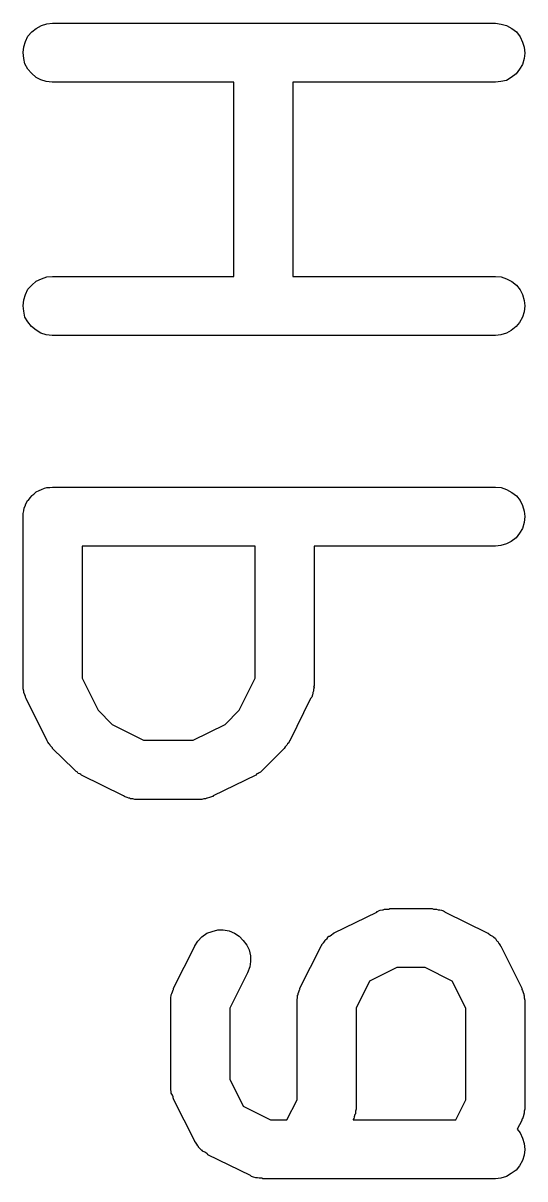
# Model space of a CAD drawing. Extents: x 99.2 to 141.2, y -118.7 to -76.
# Drawn here: x 105.217 to 106.067, y -105.739 to -103.781 of the extents above; entities that cross this region are included whole.
import ezdxf

# ---------------------------------------------------------------- set-up
doc = ezdxf.new("R2010")
doc.units = 0
doc.layers.add('BLACK', color=7, linetype='CONTINUOUS')

msp = doc.modelspace()

# ---------------------------------------------------------------- linework, layer by layer
at = {"layer": 'BLACK', "linetype": 'CONTINUOUS'}
for p, q in [((105.232, -103.796), (105.239, -103.79)), ((105.239, -103.79), (105.248, -103.785)), ((105.248, -103.785), (105.257, -103.782)), ((105.257, -103.782), (105.267, -103.781)), ((105.267, -103.781), (106.017, -103.781)), ((106.017, -103.781), (106.027, -103.783)), ((106.017, -103.781), (106.017, -103.781)), ((106.027, -103.783), (106.036, -103.785)), ((106.036, -103.785), (106.045, -103.79)), ((106.045, -103.79), (106.053, -103.796)), ((105.218, -103.821), (105.221, -103.812)), ((105.221, -103.812), (105.225, -103.803)), ((105.225, -103.803), (105.232, -103.796)), ((106.053, -103.796), (106.059, -103.804)), ((106.059, -103.804), (106.063, -103.813)), ((106.063, -103.813), (106.066, -103.822)), ((105.217, -103.831), (105.218, -103.821)), ((105.218, -103.841), (105.217, -103.831)), ((106.066, -103.822), (106.067, -103.832)), ((106.067, -103.832), (106.066, -103.841)), ((105.22, -103.85), (105.218, -103.841)), ((105.225, -103.859), (105.22, -103.85)), ((106.063, -103.851), (106.058, -103.859)), ((106.066, -103.841), (106.063, -103.851)), ((105.231, -103.866), (105.225, -103.859)), ((105.239, -103.873), (105.231, -103.866)), ((106.052, -103.867), (106.044, -103.873)), ((106.058, -103.859), (106.052, -103.867)), ((105.247, -103.877), (105.239, -103.873)), ((105.256, -103.88), (105.247, -103.877)), ((105.266, -103.881), (105.256, -103.88)), ((105.267, -103.881), (105.266, -103.881)), ((105.574, -103.881), (105.267, -103.881)), ((105.574, -104.21), (105.574, -103.881)), ((106.017, -103.881), (105.674, -103.881)), ((105.674, -103.881), (105.674, -104.21)), ((106.026, -103.88), (106.017, -103.881)), ((106.036, -103.878), (106.026, -103.88)), ((106.044, -103.873), (106.036, -103.878)), ((105.232, -104.225), (105.239, -104.218)), ((105.239, -104.218), (105.248, -104.214)), ((105.248, -104.214), (105.257, -104.211)), ((105.257, -104.211), (105.267, -104.21)), ((105.267, -104.21), (105.574, -104.21)), ((105.674, -104.21), (106.017, -104.21)), ((106.017, -104.21), (106.017, -104.21)), ((106.017, -104.21), (106.027, -104.211)), ((106.027, -104.211), (106.036, -104.214)), ((106.036, -104.214), (106.045, -104.219)), ((106.045, -104.219), (106.053, -104.225)), ((105.218, -104.25), (105.221, -104.241)), ((105.221, -104.241), (105.225, -104.232)), ((105.225, -104.232), (105.232, -104.225)), ((106.053, -104.225), (106.059, -104.233)), ((106.059, -104.233), (106.063, -104.241)), ((106.063, -104.241), (106.066, -104.251)), ((105.217, -104.26), (105.218, -104.25)), ((105.218, -104.269), (105.217, -104.26)), ((106.066, -104.251), (106.067, -104.26)), ((106.067, -104.26), (106.066, -104.27)), ((105.22, -104.279), (105.218, -104.269)), ((105.225, -104.287), (105.22, -104.279)), ((106.063, -104.279), (106.058, -104.288)), ((106.066, -104.27), (106.063, -104.279)), ((105.231, -104.295), (105.225, -104.287)), ((105.239, -104.301), (105.231, -104.295)), ((105.247, -104.306), (105.239, -104.301)), ((106.044, -104.302), (106.036, -104.306)), ((106.052, -104.295), (106.044, -104.302)), ((106.058, -104.288), (106.052, -104.295)), ((105.256, -104.309), (105.247, -104.306)), ((105.266, -104.31), (105.256, -104.309)), ((105.267, -104.31), (105.266, -104.31)), ((106.017, -104.31), (105.267, -104.31)), ((106.026, -104.309), (106.017, -104.31)), ((106.036, -104.306), (106.026, -104.309)), ((105.235, -104.579), (105.239, -104.575)), ((105.239, -104.575), (105.244, -104.573)), ((105.239, -104.575), (105.239, -104.575)), ((105.239, -104.575), (105.239, -104.575)), ((105.244, -104.573), (105.248, -104.571)), ((105.248, -104.571), (105.253, -104.569)), ((105.248, -104.571), (105.248, -104.571)), ((105.248, -104.571), (105.248, -104.571)), ((105.253, -104.569), (105.257, -104.568)), ((105.257, -104.568), (105.257, -104.568)), ((105.257, -104.568), (105.257, -104.568)), ((105.257, -104.568), (105.262, -104.568)), ((105.262, -104.568), (105.267, -104.567)), ((105.267, -104.567), (106.017, -104.567)), ((106.017, -104.567), (106.027, -104.568)), ((106.017, -104.567), (106.017, -104.567)), ((106.027, -104.568), (106.036, -104.571)), ((106.036, -104.571), (106.045, -104.576)), ((106.045, -104.576), (106.053, -104.582)), ((105.221, -104.597), (105.223, -104.593)), ((105.223, -104.593), (105.225, -104.589)), ((105.225, -104.589), (105.225, -104.589)), ((105.225, -104.589), (105.226, -104.589)), ((105.226, -104.589), (105.229, -104.585)), ((105.229, -104.585), (105.232, -104.582)), ((105.232, -104.581), (105.235, -104.579)), ((105.232, -104.582), (105.232, -104.581)), ((105.232, -104.582), (105.232, -104.582)), ((106.053, -104.582), (106.059, -104.59)), ((106.059, -104.59), (106.063, -104.598)), ((105.217, -104.612), (105.218, -104.607)), ((105.217, -104.616), (105.217, -104.612)), ((105.218, -104.607), (105.219, -104.602)), ((105.218, -104.607), (105.218, -104.607)), ((105.218, -104.607), (105.218, -104.607)), ((105.219, -104.602), (105.221, -104.598)), ((105.221, -104.598), (105.221, -104.597)), ((105.221, -104.598), (105.221, -104.598)), ((106.063, -104.598), (106.066, -104.608)), ((106.066, -104.608), (106.067, -104.617)), ((105.217, -104.617), (105.217, -104.616)), ((105.217, -104.903), (105.217, -104.617)), ((105.217, -104.617), (105.217, -104.617)), ((105.217, -104.617), (105.217, -104.617)), ((105.217, -104.617), (105.217, -104.617)), ((106.066, -104.627), (106.063, -104.637)), ((106.067, -104.617), (106.066, -104.627)), ((106.052, -104.653), (106.044, -104.659)), ((106.058, -104.645), (106.052, -104.653)), ((106.063, -104.637), (106.058, -104.645)), ((105.317, -104.667), (105.317, -104.891)), ((105.61, -104.667), (105.317, -104.667)), ((105.61, -104.891), (105.61, -104.667)), ((106.017, -104.667), (105.71, -104.667)), ((105.71, -104.667), (105.71, -104.903)), ((106.026, -104.666), (106.017, -104.667)), ((106.036, -104.663), (106.026, -104.666)), ((106.044, -104.659), (106.036, -104.663)), ((105.217, -104.904), (105.217, -104.903)), ((105.217, -104.906), (105.217, -104.904)), ((105.217, -104.909), (105.217, -104.906)), ((105.218, -104.913), (105.217, -104.909)), ((105.317, -104.891), (105.344, -104.945)), ((105.583, -104.945), (105.61, -104.891)), ((105.71, -104.904), (105.709, -104.905)), ((105.709, -104.905), (105.71, -104.906)), ((105.71, -104.906), (105.709, -104.91)), ((105.71, -104.903), (105.71, -104.904)), ((105.218, -104.914), (105.218, -104.913)), ((105.218, -104.915), (105.218, -104.914)), ((105.22, -104.919), (105.218, -104.915)), ((105.221, -104.922), (105.22, -104.919)), ((105.221, -104.923), (105.221, -104.922)), ((105.222, -104.925), (105.221, -104.923)), ((105.258, -104.997), (105.222, -104.925)), ((105.222, -104.925), (105.222, -104.925)), ((105.704, -104.925), (105.669, -104.997)), ((105.705, -104.924), (105.704, -104.925)), ((105.706, -104.923), (105.705, -104.924)), ((105.707, -104.919), (105.706, -104.923)), ((105.708, -104.916), (105.707, -104.919)), ((105.709, -104.913), (105.708, -104.915)), ((105.708, -104.915), (105.708, -104.916)), ((105.709, -104.91), (105.709, -104.913)), ((105.344, -104.945), (105.368, -104.969)), ((105.559, -104.969), (105.583, -104.945)), ((105.368, -104.969), (105.421, -104.996)), ((105.505, -104.996), (105.559, -104.969)), ((105.259, -104.999), (105.258, -104.997)), ((105.261, -105.002), (105.259, -104.999)), ((105.262, -105.003), (105.261, -105.002)), ((105.263, -105.005), (105.262, -105.003)), ((105.265, -105.007), (105.263, -105.005)), ((105.267, -105.009), (105.265, -105.007)), ((105.421, -104.996), (105.505, -104.996)), ((105.661, -105.007), (105.659, -105.01)), ((105.663, -105.005), (105.661, -105.007)), ((105.664, -105.004), (105.663, -105.005)), ((105.665, -105.002), (105.664, -105.004)), ((105.667, -105), (105.665, -105.002)), ((105.668, -104.997), (105.667, -105)), ((105.669, -104.997), (105.668, -104.997)), ((105.267, -105.01), (105.267, -105.009)), ((105.303, -105.045), (105.267, -105.01)), ((105.659, -105.01), (105.624, -105.045)), ((105.305, -105.047), (105.303, -105.045)), ((105.623, -105.046), (105.621, -105.048)), ((105.624, -105.045), (105.623, -105.046)), ((105.307, -105.049), (105.305, -105.047)), ((105.309, -105.05), (105.307, -105.049)), ((105.31, -105.052), (105.309, -105.05)), ((105.313, -105.053), (105.31, -105.052)), ((105.315, -105.054), (105.313, -105.053)), ((105.316, -105.055), (105.315, -105.054)), ((105.387, -105.09), (105.316, -105.055)), ((105.611, -105.055), (105.539, -105.09)), ((105.613, -105.053), (105.611, -105.055)), ((105.615, -105.052), (105.613, -105.053)), ((105.617, -105.051), (105.615, -105.052)), ((105.619, -105.05), (105.617, -105.051)), ((105.621, -105.048), (105.619, -105.05)), ((105.389, -105.091), (105.387, -105.09)), ((105.39, -105.092), (105.389, -105.091)), ((105.393, -105.093), (105.39, -105.092)), ((105.396, -105.094), (105.393, -105.093)), ((105.398, -105.094), (105.396, -105.094)), ((105.399, -105.095), (105.398, -105.094)), ((105.403, -105.095), (105.399, -105.095)), ((105.406, -105.096), (105.403, -105.095)), ((105.407, -105.096), (105.406, -105.096)), ((105.409, -105.096), (105.407, -105.096)), ((105.41, -105.096), (105.409, -105.096)), ((105.517, -105.096), (105.41, -105.096)), ((105.518, -105.096), (105.517, -105.096)), ((105.52, -105.096), (105.518, -105.096)), ((105.523, -105.095), (105.52, -105.096)), ((105.526, -105.095), (105.523, -105.095)), ((105.528, -105.094), (105.526, -105.095)), ((105.529, -105.094), (105.528, -105.094)), ((105.533, -105.093), (105.529, -105.094)), ((105.536, -105.092), (105.533, -105.093)), ((105.537, -105.091), (105.536, -105.092)), ((105.539, -105.091), (105.537, -105.091)), ((105.539, -105.09), (105.539, -105.091)), ((105.837, -105.282), (105.838, -105.281)), ((105.838, -105.281), (105.91, -105.281)), ((105.91, -105.281), (105.912, -105.282)), ((105.91, -105.281), (105.91, -105.281)), ((105.744, -105.322), (105.816, -105.287)), ((105.816, -105.287), (105.816, -105.286)), ((105.816, -105.286), (105.818, -105.286)), ((105.818, -105.286), (105.819, -105.285)), ((105.819, -105.285), (105.822, -105.284)), ((105.822, -105.284), (105.826, -105.283)), ((105.826, -105.283), (105.827, -105.283)), ((105.827, -105.283), (105.829, -105.282)), ((105.829, -105.282), (105.832, -105.282)), ((105.832, -105.282), (105.835, -105.282)), ((105.835, -105.282), (105.837, -105.282)), ((105.912, -105.282), (105.913, -105.282)), ((105.913, -105.282), (105.917, -105.282)), ((105.917, -105.282), (105.92, -105.283)), ((105.92, -105.283), (105.921, -105.283)), ((105.921, -105.283), (105.923, -105.283)), ((105.923, -105.283), (105.926, -105.284)), ((105.926, -105.284), (105.929, -105.285)), ((105.929, -105.285), (105.931, -105.286)), ((105.931, -105.286), (105.932, -105.287)), ((105.932, -105.287), (106.003, -105.322)), ((105.528, -105.323), (105.537, -105.32)), ((105.537, -105.32), (105.547, -105.317)), ((105.547, -105.317), (105.556, -105.317)), ((105.556, -105.317), (105.566, -105.319)), ((105.566, -105.319), (105.575, -105.323)), ((105.508, -105.344), (105.513, -105.336)), ((105.513, -105.336), (105.52, -105.329)), ((105.52, -105.329), (105.528, -105.323)), ((105.575, -105.323), (105.583, -105.328)), ((105.583, -105.328), (105.59, -105.335)), ((105.59, -105.335), (105.596, -105.343)), ((105.723, -105.342), (105.726, -105.339)), ((105.726, -105.339), (105.728, -105.336)), ((105.728, -105.335), (105.729, -105.334)), ((105.728, -105.336), (105.728, -105.335)), ((105.729, -105.334), (105.732, -105.332)), ((105.732, -105.332), (105.734, -105.329)), ((105.734, -105.329), (105.735, -105.328)), ((105.735, -105.328), (105.736, -105.328)), ((105.736, -105.328), (105.739, -105.326)), ((105.739, -105.326), (105.743, -105.323)), ((105.743, -105.323), (105.744, -105.323)), ((105.744, -105.323), (105.744, -105.322)), ((106.003, -105.322), (106.004, -105.323)), ((106.004, -105.323), (106.005, -105.323)), ((106.005, -105.323), (106.006, -105.324)), ((106.006, -105.324), (106.009, -105.326)), ((106.009, -105.326), (106.012, -105.328)), ((106.012, -105.328), (106.013, -105.329)), ((106.013, -105.329), (106.014, -105.329)), ((106.014, -105.329), (106.017, -105.332)), ((106.017, -105.332), (106.019, -105.335)), ((106.019, -105.335), (106.02, -105.336)), ((106.02, -105.336), (106.021, -105.337)), ((106.021, -105.337), (106.023, -105.34)), ((106.023, -105.34), (106.025, -105.343)), ((105.472, -105.416), (105.508, -105.345)), ((105.508, -105.345), (105.508, -105.344)), ((105.596, -105.343), (105.6, -105.351)), ((105.6, -105.351), (105.602, -105.361)), ((105.686, -105.416), (105.722, -105.345)), ((105.722, -105.344), (105.723, -105.343)), ((105.722, -105.345), (105.722, -105.344)), ((105.723, -105.343), (105.723, -105.342)), ((106.025, -105.343), (106.025, -105.344)), ((106.025, -105.344), (106.026, -105.345)), ((106.026, -105.345), (106.062, -105.416)), ((105.602, -105.371), (105.601, -105.38)), ((105.602, -105.361), (105.602, -105.371)), ((105.597, -105.39), (105.567, -105.45)), ((105.601, -105.38), (105.597, -105.39)), ((105.85, -105.381), (105.804, -105.404)), ((105.898, -105.381), (105.85, -105.381)), ((105.944, -105.404), (105.898, -105.381)), ((105.471, -105.419), (105.472, -105.418)), ((105.472, -105.418), (105.472, -105.416)), ((105.685, -105.419), (105.686, -105.418)), ((105.686, -105.418), (105.686, -105.416)), ((105.804, -105.404), (105.781, -105.45)), ((105.967, -105.45), (105.944, -105.404)), ((106.062, -105.416), (106.062, -105.417)), ((106.062, -105.417), (106.062, -105.418)), ((106.062, -105.418), (106.063, -105.42)), ((105.467, -105.432), (105.468, -105.428)), ((105.467, -105.435), (105.467, -105.432)), ((105.467, -105.436), (105.467, -105.435)), ((105.467, -105.438), (105.467, -105.436)), ((105.467, -105.439), (105.467, -105.438)), ((105.468, -105.427), (105.469, -105.425)), ((105.468, -105.428), (105.468, -105.427)), ((105.469, -105.425), (105.47, -105.422)), ((105.47, -105.422), (105.471, -105.419)), ((105.681, -105.435), (105.682, -105.432)), ((105.681, -105.436), (105.681, -105.435)), ((105.681, -105.438), (105.681, -105.436)), ((105.681, -105.439), (105.681, -105.438)), ((105.682, -105.428), (105.683, -105.427)), ((105.682, -105.432), (105.682, -105.428)), ((105.683, -105.425), (105.684, -105.422)), ((105.683, -105.427), (105.683, -105.425)), ((105.684, -105.422), (105.685, -105.419)), ((106.063, -105.42), (106.064, -105.423)), ((106.064, -105.423), (106.065, -105.426)), ((106.065, -105.426), (106.065, -105.427)), ((106.065, -105.427), (106.066, -105.429)), ((106.066, -105.429), (106.066, -105.432)), ((106.066, -105.432), (106.067, -105.436)), ((106.067, -105.436), (106.067, -105.437)), ((106.067, -105.437), (106.067, -105.439)), ((105.467, -105.581), (105.467, -105.439)), ((105.567, -105.45), (105.567, -105.57)), ((105.681, -105.605), (105.681, -105.439)), ((105.781, -105.45), (105.781, -105.617)), ((105.967, -105.605), (105.967, -105.45)), ((106.067, -105.439), (106.067, -105.617)), ((105.567, -105.57), (105.59, -105.616)), ((105.467, -105.583), (105.467, -105.581)), ((105.467, -105.584), (105.467, -105.583)), ((105.467, -105.588), (105.467, -105.584)), ((105.468, -105.591), (105.467, -105.588)), ((105.468, -105.593), (105.468, -105.591)), ((105.468, -105.594), (105.468, -105.593)), ((105.47, -105.597), (105.468, -105.594)), ((105.471, -105.6), (105.47, -105.597)), ((105.471, -105.602), (105.471, -105.6)), ((105.472, -105.603), (105.471, -105.602)), ((105.472, -105.604), (105.472, -105.603)), ((105.508, -105.675), (105.472, -105.604)), ((105.664, -105.639), (105.681, -105.605)), ((105.95, -105.639), (105.967, -105.605)), ((105.59, -105.616), (105.636, -105.639)), ((105.778, -105.634), (105.777, -105.637)), ((105.779, -105.63), (105.778, -105.634)), ((105.78, -105.629), (105.779, -105.63)), ((105.781, -105.621), (105.78, -105.624)), ((105.78, -105.624), (105.78, -105.628)), ((105.78, -105.628), (105.78, -105.629)), ((105.781, -105.617), (105.781, -105.618)), ((105.781, -105.618), (105.781, -105.619)), ((105.781, -105.619), (105.781, -105.621)), ((106.064, -105.634), (106.063, -105.637)), ((106.065, -105.63), (106.064, -105.634)), ((106.066, -105.628), (106.065, -105.629)), ((106.065, -105.629), (106.065, -105.63)), ((106.067, -105.621), (106.066, -105.624)), ((106.066, -105.624), (106.066, -105.628)), ((106.067, -105.617), (106.067, -105.618)), ((106.067, -105.618), (106.067, -105.619)), ((106.067, -105.619), (106.067, -105.621)), ((105.636, -105.639), (105.664, -105.639)), ((105.777, -105.637), (105.776, -105.638)), ((105.776, -105.638), (105.776, -105.639)), ((105.776, -105.639), (105.95, -105.639)), ((106.062, -105.64), (106.054, -105.655)), ((106.063, -105.637), (106.062, -105.638)), ((106.062, -105.638), (106.062, -105.64)), ((106.054, -105.655), (106.059, -105.661)), ((106.059, -105.661), (106.063, -105.67)), ((106.063, -105.67), (106.066, -105.679)), ((105.508, -105.676), (105.508, -105.675)), ((105.509, -105.677), (105.508, -105.676)), ((105.511, -105.68), (105.509, -105.677)), ((105.513, -105.683), (105.511, -105.68)), ((105.514, -105.684), (105.513, -105.683)), ((105.514, -105.685), (105.514, -105.684)), ((105.517, -105.688), (105.514, -105.685)), ((105.52, -105.691), (105.517, -105.688)), ((105.521, -105.691), (105.52, -105.691)), ((105.521, -105.692), (105.521, -105.691)), ((105.525, -105.694), (105.521, -105.692)), ((106.066, -105.679), (106.067, -105.689)), ((106.067, -105.689), (106.066, -105.699)), ((105.528, -105.696), (105.525, -105.694)), ((105.529, -105.697), (105.528, -105.696)), ((105.53, -105.697), (105.529, -105.697)), ((105.53, -105.698), (105.53, -105.697)), ((105.602, -105.733), (105.53, -105.698)), ((106.063, -105.708), (106.058, -105.717)), ((106.066, -105.699), (106.063, -105.708)), ((106.044, -105.73), (106.036, -105.735)), ((106.052, -105.724), (106.044, -105.73)), ((106.058, -105.717), (106.052, -105.724)), ((105.603, -105.734), (105.602, -105.733)), ((105.604, -105.735), (105.603, -105.734)), ((105.607, -105.736), (105.604, -105.735)), ((105.611, -105.737), (105.607, -105.736)), ((105.612, -105.737), (105.611, -105.737)), ((105.614, -105.737), (105.612, -105.737)), ((105.617, -105.738), (105.614, -105.737)), ((105.62, -105.738), (105.617, -105.738)), ((105.622, -105.738), (105.62, -105.738)), ((105.623, -105.739), (105.622, -105.738)), ((105.624, -105.739), (105.623, -105.739)), ((106.017, -105.739), (105.624, -105.739)), ((106.026, -105.738), (106.017, -105.739)), ((106.036, -105.735), (106.026, -105.738))]:
    msp.add_line(p, q, dxfattribs=at)

doc.saveas('drawing.dxf')
